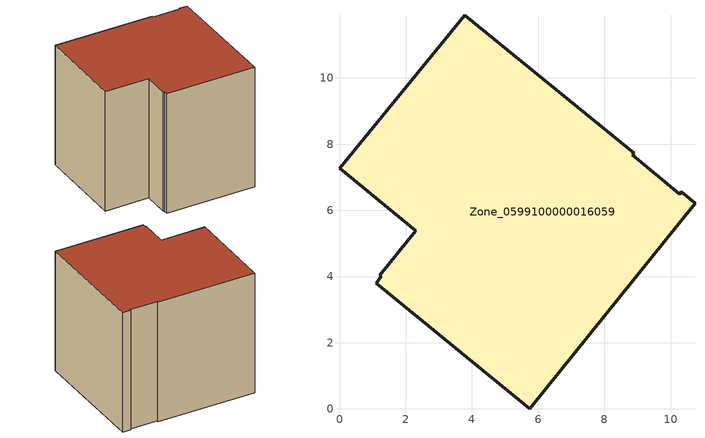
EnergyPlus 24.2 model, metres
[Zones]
Zone_0599100000016059
 floor ground (C_G): 10.29,6.49 10.32,6.56 10.74,6.22 5.74,0 1.11,3.79 1.26,4 1.21,4.04 2.31,5.39 0,7.27 3.78,11.9 8.9,7.72 8.84,7.68 z0
 wall outside (C_F): 10.32,6.56 10.29,6.49 8.84,7.68 8.9,7.72 3.78,11.9 0,7.27 2.31,5.39 1.21,4.04 1.26,4 1.11,3.79 5.74,0 10.74,6.22 10.32,6.56 z0:8.31
 roof outside (C_R): 10.74,6.22 10.32,6.56 10.29,6.49 8.84,7.68 8.9,7.72 3.78,11.9 0,7.27 2.31,5.39 1.21,4.04 1.26,4 1.11,3.79 5.74,0 z8.31
[BUILDING]
Pand.0599100000016059: North Axis=0; Terrain=City; Loads Convergence Tolerance Value=0.04; Temperature Convergence Tolerance Value=0.4; Solar Distribution=FullExterior; Maximum Number of Warmup Days=25; Minimum Number of Warmup Days=1
[Site:Location]
Rotterdam.The.Hague.AP_ZH_NLD Design_Conditions: Latitude=51.96; Longitude=4.45; Time Zone=1; Elevation=-4.5
[SITE:GROUNDTEMPERATURE:BUILDINGSURFACE]
18, 18, 18, 18, 18, 18, 18, 18, 18, 18, 18, 18
[MATERIAL] Thermal Absorptance=0.9; Solar Absorptance=0.7; Visible Absorptance=0.7
Name | Roughness | Thickness | Conductivity | Density | Specific Heat
G.TC.1946-1964 | MediumSmooth | 0.15 | 1 | 540 | 1210
F.TC.1946-1964 | Rough | 0.3 | 0.857143 | 1920 | 840
R.TC.1946-1964 | MediumRough | 0.2 | 0.235294 | 1500 | 1000
[CONSTRUCTION]
C_G: G.TC.1946-1964
C_F: F.TC.1946-1964
C_R: R.TC.1946-1964
[ZONE]
Zone_0599100000016059: Type=1; Multiplier=1; Ceiling Height=Autocalculate; Volume=Autocalculate; Floor Area=autocalculate; Part of Total Floor Area=Yes
[ZONEINFILTRATION:DESIGNFLOWRATE]
Infil_Zone_0599100000016059: Zone or ZoneList or Space or SpaceList=Zone_0599100000016059; Schedule=AlwaysOn; Design Flow Rate Calculation Method=Flow/Area; Flow Rate per Floor Area=0.003; Constant Term Coefficient=1; Temperature Term Coefficient=0; Velocity Term Coefficient=0; Velocity Squared Term Coefficient=0
[HVACTEMPLATE:ZONE:IDEALLOADSAIRSYSTEM]
Zone_0599100000016059: Maximum Heating Supply Air Temperature=50; Minimum Cooling Supply Air Temperature=13; Maximum Heating Supply Air Humidity Ratio=0.0156; Minimum Cooling Supply Air Humidity Ratio=0.0077; Heating Limit=NoLimit; Cooling Limit=NoLimit; Dehumidification Control Type=ConstantSensibleHeatRatio; Cooling Sensible Heat Ratio=0.7; Dehumidification Setpoint=60; Humidification Control Type=None; Humidification Setpoint=30; Outdoor Air Method=None; Outdoor Air Flow Rate per Person=0.00944; Outdoor Air Flow Rate per Zone Floor Area=0; Outdoor Air Flow Rate per Zone=0; Demand Controlled Ventilation Type=None; Outdoor Air Economizer Type=NoEconomizer; Heat Recovery Type=None; Sensible Heat Recovery Effectiveness=0.7; Latent Heat Recovery Effectiveness=0.65
[ZONECONTROL:THERMOSTAT]
ThermostatControl_Zone_0599100000016059: Zone or ZoneList=Zone_0599100000016059; Control Type Schedule=DualSetpointControlType; Control 1=Thermostat_Zone_0599100000016059; Temperature Difference Between Cutout And Setpoint=0
[THERMOSTATSETPOINT:DUALSETPOINT]
Thermostat_Zone_0599100000016059: Heating Setpoint Temperature Schedule=HeatingSetpoint_Zone_0599100000016059; Cooling Setpoint Temperature Schedule=CoolingSetpoint_Zone_0599100000016059
[SCHEDULE:COMPACT]
HeatingSetpoint_Zone_0599100000016059: Through: 12/31, For: AllDays, Until: 24:00, 21
CoolingSetpoint_Zone_0599100000016059: Through: 12/31, For: AllDays, Until: 24:00, 24
DualSetpointControlType: Through: 12/31, For: AllDays, Until: 24:00, 4
AlwaysOn: Through: 12/31, For: AllDays, Until: 24:00, 1
